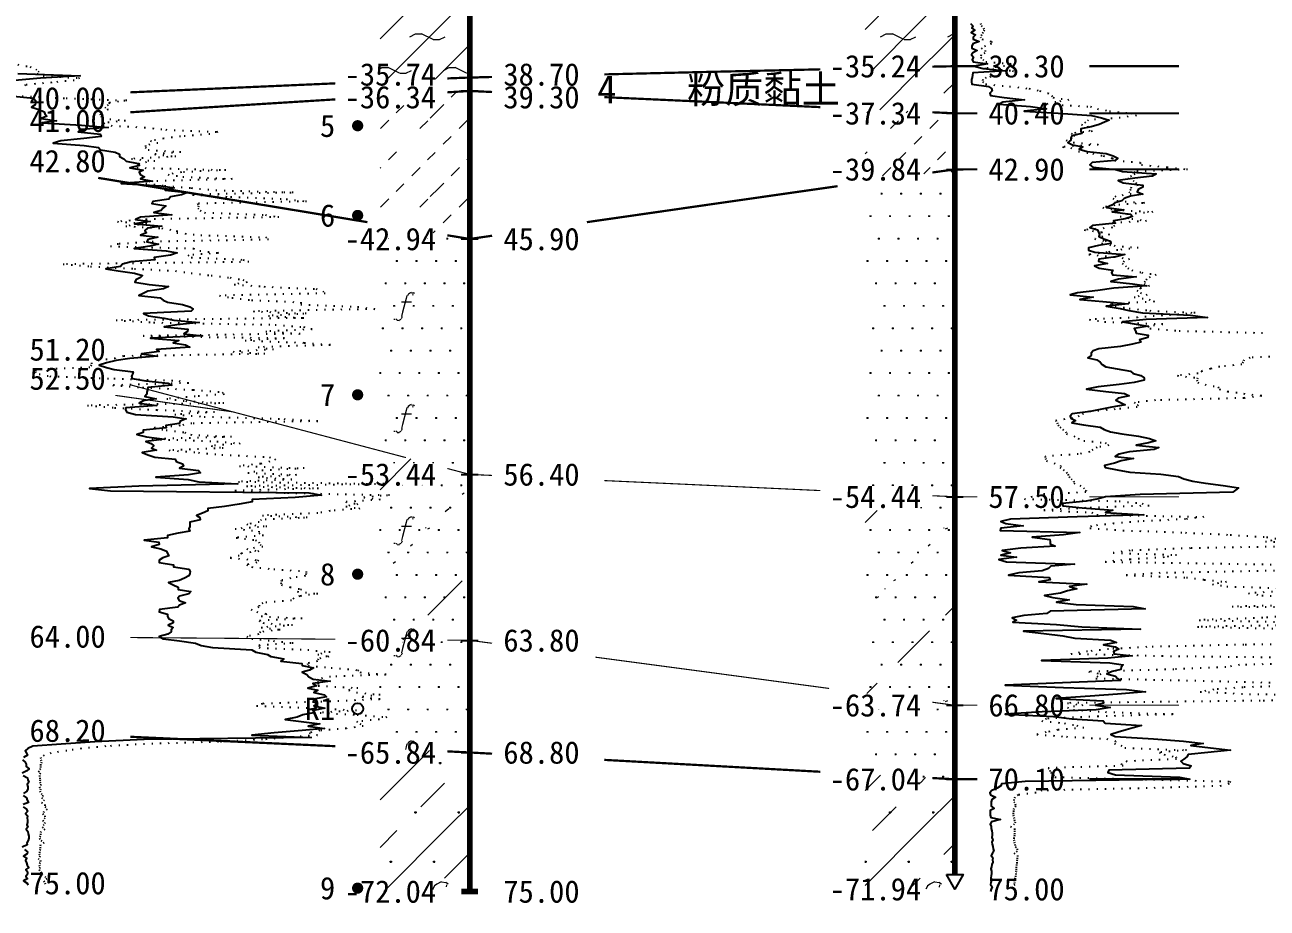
# Model space of a CAD drawing. Extents: x -37 to 3540, y -1485 to 297.
# Drawn here: x 2044.7 to 2155.5, y -527.7 to -448.9 of the extents above; entities that cross this region are included whole.
import ezdxf
from ezdxf.enums import TextEntityAlignment as Align

# ---------------------------------------------------------------- set-up
doc = ezdxf.new("R2010")
doc.units = 0
doc.linetypes.add('DOT', pattern=[6.35, 0, -6.35])
doc.layers.get('0').update_dxf_attribs({"linetype": 'CONTINUOUS'})
for name, color, linetype in [('CURVE', 200, 'CONTINUOUS'), ('HOLE', 41, 'CONTINUOUS'), ('SAMPLE', 1, 'CONTINUOUS'), ('STRATUM', 241, 'CONTINUOUS')]:
    doc.layers.add(name, color=color, linetype=linetype)
doc.layers.add('HATCH', color=7, linetype='CONTINUOUS', lineweight=13)
doc.styles.add('ST', font='')
doc.styles.get('ST').set_extended_font_data('SimSun')
pattern_1 = [(45, (1618.6395, -594), (-2.12132, 2.12132), [10, 0]), (26.565, (1619.7136, -594.2536), (5.999823, 5.999812), [0.567, -12.849]), (0, (1619.1466, -594.2536), (0, 6), [0.567, -5.433]), (26.565, (1617.0582, -594), (5.999823, 5.999812), [0.567, -12.849]), (0, (1617.5653, -593.7464), (0, 6), [0.567, -5.433]), (153.435, (1619.1466, -594.2536), (-5.999818, -5e-06), [1.134, -12.2826]), (26.565, (1622.7136, -591.2536), (5.999823, 5.999812), [0.567, -12.849]), (0, (1622.1466, -591.2536), (0, 6), [0.567, -5.433]), (26.565, (1620.0582, -591), (5.999823, 5.999812), [0.567, -12.849]), (0, (1620.5653, -590.7464), (0, 6), [0.567, -5.433]), (153.435, (1622.1466, -591.2536), (-5.999818, -5e-06), [1.134, -12.2826])]
pattern_2 = [(45, (1618.6395, -594), (-6e-07, 6.999982), [0.9473, -8.9522]), (45, (1620.0395, -592.6), (-6e-07, 6.999982), [0.9869, -8.9126]), (45, (1621.4395, -591.2), (-6e-07, 6.999982), [1.06018, -8.83931]), (45, (1622.8395, -589.8), (-6e-07, 6.999982), [0.94918, -8.95032]), (45, (1624.2395, -588.4), (-6e-07, 6.999982), [1.0365, -8.86299]), (45, (1622.1395, -594), (-6e-07, 6.999982), [1.01335, -8.88615]), (45, (1623.5395, -592.6), (-6e-07, 6.999982), [1.07896, -12.12037]), (45, (1624.9395, -591.2), (-6e-07, 6.999982), [0.99882, -8.90067]), (45, (1619.3395, -589.8), (-4e-07, 6.999982), [1.05533, -8.844165]), (45, (1620.7395, -588.4), (-4e-07, 6.999982), [1.0365, -8.86299])]
pattern_3 = [(82.875, (1617.8049, -595.206), (0.0003693, 10.0001764), [0.08929, -80.53371]), (143.13, (1617.9059, -595.2818), (-29.999964, 20.0000536), [0.12627, -49.87373]), (172.875, (1618.083, -595.304), (-70.0002457, 9.9996603), [0.17857, -80.44443]), (206.565, (1618.2615, -595.2147), (-9.999705, -9.999687), [0.19954, -22.16046]), (243.435, (1618.3508, -595.0363), (9e-06, -9.999696), [0.19954, -22.16146]), (255.964, (1618.44, -594.679), (-0.0002, -9.999501), [0.36813, -40.86287]), (255.964, (1618.75, -593.439), (-0.0002, -9.999501), [1.27838, -39.95262]), (255.964, (1618.8186, -593.165), (-0.0002, -9.999501), [0.28235, -40.94865]), (216.87, (1619.0088, -592.9108), (-9.999982, -10.000018), [0.12627, -49.87373]), (243.435, (1618.908, -592.9865), (9e-06, -9.999696), [0.19954, -22.16146]), (206.565, (1619.1873, -592.8215), (-9.999705, -9.999687), [0.19954, -22.16046]), (172.875, (1619.3645, -592.8437), (-70.0002457, 9.9996603), [0.17857, -80.44443]), (143.13, (1619.4655, -592.9194), (-29.999964, 20.0000536), [0.12627, -49.87373]), (82.875, (1619.4544, -593.008), (0.0003693, 10.0001764), [0.08929, -80.53371]), (0, (1618.31, -593.66), (0, 10), [0.89286, -9.10714]), (0, (1618.6645, -594), (1, 2), [0, -1.75]), (0, (1618.6395, -593.975), (1, 2), [0, -1.75]), (0, (1618.6395, -594), (1, 2), [0, -1.75]), (0, (1618.6145, -594), (1, 2), [0, -1.75]), (0, (1618.6395, -594.025), (1, 2), [0, -1.75])]
pattern_4 = [(45, (1618.64, -594), (-2e-06, 15.39996), [4.3383, -17.44058]), (45, (1624.828, -587.777), (-2e-06, 15.39996), [4.38607, -17.3928]), (45, (1629.788, -582.819), (-2e-06, 15.39996), [3.98994, -17.78894]), (26.565, (1618.6395, -586.3), (15.4, 15.4), [0.2123, -34.22315]), (36.8699, (1620.1795, -584.76), (15.4, 15.4), [0.43504, -76.56496]), (315, (1626.34, -578.653), (15.39996, 3e-06), [0.0727, -21.70617]), (26.565, (1626.3395, -594), (15.4, 15.4), [0.31845, -34.117]), (26.565, (1627.8795, -592.46), (15.4, 15.4), [0.2316, -34.20383]), (90, (1628.65, -591.69), (-15.4, -1e-06), [0.0633, -15.3367]), (26.565, (1629.4195, -590.92), (15.4, 15.4), [0.2002, -68.6707]), (36.8699, (1630.9595, -589.38), (15.4, 15.4), [0.24352, -76.75648]), (45, (1632.5, -587.84), (-5e-07, 15.39996), [0.24005, -21.53884]), (315, (1633.85, -586.195), (15.39996, 3e-06), [0.0727, -21.70617]), (36.8699, (1621.7195, -583.22), (15.4, 15.4), [0.22493, -76.77507]), (53.1301, (1623.2595, -581.68), (30.8, 46.2), [0.29564, -76.70436]), (53.1301, (1624.7995, -580.14), (30.8, 46.2), [0.27774, -76.72226])]
pattern_5 = [(45, (1618.6395, -594), (-4.24264, 4.24264), [10, 0]), (45, (1619.7005, -597.182), (-2.12132, 6.36396), [3, -3])]
pattern_6 = [(82.875, (1616.8033, -596.6533), (0.000812, 22.000388), [0.19644, -177.17416]), (143.13, (1617.0256, -596.82), (-65.99992, 44.000118), [0.2778, -109.7222]), (172.875, (1617.4154, -596.8687), (-154.00054, 21.999253), [0.39285, -176.97775]), (206.565, (1617.808, -596.672), (-21.99935, -21.99931), [0.439, -48.753]), (243.435, (1618.004, -596.28), (2e-05, -21.99933), [0.439, -48.7552]), (255.964, (1618.201, -595.494), (-0.00044, -21.998903), [0.8099, -89.8983]), (255.964, (1618.883, -592.7656), (-0.00044, -21.998903), [2.8124, -87.8958]), (255.964, (1619.0335, -592.163), (-0.00044, -21.998903), [0.6212, -90.087]), (216.87, (1619.452, -591.6037), (-21.99996, -22.00004), [0.2778, -109.7222]), (243.435, (1619.23, -591.77), (2e-05, -21.99933), [0.439, -48.7552]), (206.565, (1619.845, -591.407), (-21.99935, -21.99931), [0.439, -48.753]), (172.875, (1620.2345, -591.456), (-154.00054, 21.999253), [0.39285, -176.97775]), (143.13, (1620.4567, -591.6228), (-65.99992, 44.000118), [0.2778, -109.7222]), (82.875, (1620.4324, -591.8177), (0.000812, 22.000388), [0.19644, -177.17416]), (0, (1617.914, -593.252), (0, 22), [1.9643, -20.0357]), (0, (1618.6945, -594), (2.2, 4.4), [0, -3.85]), (0, (1618.6395, -593.945), (2.2, 4.4), [0, -3.85]), (0, (1618.6395, -594), (2.2, 4.4), [0, -3.85]), (0, (1618.5845, -594), (2.2, 4.4), [0, -3.85]), (0, (1618.6395, -594.055), (2.2, 4.4), [0, -3.85])]

# ---------------------------------------------------------------- blocks, each defined once
blk = doc.blocks.new('SampleSoilUndisturbed')
at = {"const_width": 0.5}
blk.add_lwpolyline([(-0.25, 0, 1), (0.25, 0, 1)], format="xyb", close=True, dxfattribs=at)
blk = doc.blocks.new('SampleSoilDisturbed')
blk.add_circle((0, 0), 0.5)

msp = doc.modelspace()

# ---------------------------------------------------------------- hatches: boundary and pattern name
at = {"layer": 'HATCH'}
h = msp.add_hatch(dxfattribs=at)
h.set_pattern_fill('YNNT', color=251, style=0)
h.set_pattern_definition(pattern_1)
h.paths.add_polyline_path([(2084.4, -440.84), (2076.4, -441.04), (2076.4, -453.99), (2084.4, -453.64)])
h.paths.add_polyline_path([(2072.33, -456.32), (2081.89, -456.32), (2081.89, -453.39), (2072.33, -453.39)], flags=9)
h.paths.add_polyline_path([(2072.33, -455.12), (2081.89, -455.12), (2081.89, -452.19), (2072.33, -452.19)], flags=9)
h.paths.add_polyline_path([(2072.33, -442.32), (2081.89, -442.32), (2081.89, -439.39), (2072.33, -439.39)], flags=9)
h = msp.add_hatch(dxfattribs=at)
h.set_pattern_fill('YNNT', color=251, style=0)
h.set_pattern_definition(pattern_1)
h.paths.add_polyline_path([(2127.68, -444.43), (2119.68, -443.76), (2119.68, -452.81), (2127.68, -452.63)])
h.paths.add_polyline_path([(2115.61, -454.12), (2125.17, -454.12), (2125.17, -451.18), (2115.61, -451.18)], flags=9)
h.paths.add_polyline_path([(2115.61, -445.92), (2125.17, -445.92), (2125.17, -442.98), (2115.61, -442.98)], flags=9)
h = msp.add_hatch(dxfattribs=at)
h.set_pattern_fill('FZNT', color=32, style=0)
h.set_pattern_definition(pattern_5)
h.paths.add_polyline_path([(2127.68, -452.63), (2119.68, -452.81), (2119.68, -456.46), (2127.68, -456.83)])
h.paths.add_polyline_path([(2115.61, -458.32), (2125.17, -458.32), (2125.17, -455.38), (2115.61, -455.38)], flags=9)
h.paths.add_polyline_path([(2115.61, -454.12), (2125.17, -454.12), (2125.17, -451.18), (2115.61, -451.18)], flags=9)
h = msp.add_hatch(dxfattribs=at)
h.set_pattern_fill('NZFT', color=52, style=0)
h.set_pattern_definition(pattern_2)
h.paths.add_polyline_path([(2084.4, -454.84), (2076.4, -455.34), (2076.4, -466.72), (2084.4, -468.04)])
h.paths.add_polyline_path([(2072.33, -469.52), (2081.89, -469.52), (2081.89, -466.59), (2072.33, -466.59)], flags=9)
h.paths.add_polyline_path([(2072.33, -456.32), (2081.89, -456.32), (2081.89, -453.39), (2072.33, -453.39)], flags=9)
h = msp.add_hatch(dxfattribs=at)
h.set_pattern_fill('NZFT', color=52, style=0)
h.set_pattern_definition(pattern_2)
h.paths.add_polyline_path([(2127.68, -456.83), (2119.68, -456.46), (2119.68, -462.98), (2127.68, -461.83)])
h.paths.add_polyline_path([(2115.61, -463.32), (2125.17, -463.32), (2125.17, -460.38), (2115.61, -460.38)], flags=9)
h.paths.add_polyline_path([(2115.61, -458.32), (2125.17, -458.32), (2125.17, -455.38), (2115.61, -455.38)], flags=9)
h = msp.add_hatch(dxfattribs=at)
h.set_pattern_fill('FS', color=142, style=0)
h.set_pattern_definition(pattern_3)
h.paths.add_polyline_path([(2127.68, -461.83), (2119.68, -462.98), (2119.68, -490.66), (2127.68, -491.03)])
h.paths.add_polyline_path([(2115.61, -492.51), (2125.16, -492.51), (2125.16, -489.61), (2115.61, -489.61)], flags=9)
h.paths.add_polyline_path([(2115.61, -463.32), (2125.17, -463.32), (2125.17, -460.38), (2115.61, -460.38)], flags=9)
h = msp.add_hatch(dxfattribs=at)
h.set_pattern_fill('FS', color=142, style=0)
h.set_pattern_definition(pattern_3)
h.paths.add_polyline_path([(2084.4, -468.04), (2076.4, -466.72), (2076.4, -486.93), (2084.4, -489.04)])
h.paths.add_polyline_path([(2059.16, -483.62), (2085.83, -483.62), (2085.83, -478.68), (2059.16, -478.68)], flags=9)
h.paths.add_polyline_path([(2072.33, -490.52), (2081.89, -490.52), (2081.89, -487.59), (2072.33, -487.59)], flags=9)
h.paths.add_polyline_path([(2072.33, -469.52), (2081.89, -469.52), (2081.89, -466.59), (2072.33, -466.59)], flags=9)
h = msp.add_hatch(dxfattribs=at)
h.set_pattern_fill('FS', color=142, style=0)
h.set_pattern_definition(pattern_3)
h.paths.add_polyline_path([(2084.4, -489.04), (2076.4, -486.93), (2076.4, -503.77), (2084.4, -503.84)])
h.paths.add_polyline_path([(2072.33, -505.32), (2081.89, -505.32), (2081.89, -502.39), (2072.33, -502.39)], flags=9)
h.paths.add_polyline_path([(2072.33, -490.52), (2081.89, -490.52), (2081.89, -487.59), (2072.33, -487.59)], flags=9)
h = msp.add_hatch(dxfattribs=at)
h.set_pattern_fill('SZFT', color=142, scale=2.2, style=0)
h.set_pattern_definition(pattern_4)
h.paths.add_polyline_path([(2084.4, -489.04), (2076.4, -486.93), (2076.4, -503.77), (2084.4, -503.84)])
h.paths.add_polyline_path([(2072.33, -505.32), (2081.89, -505.32), (2081.89, -502.39), (2072.33, -502.39)], flags=9)
h.paths.add_polyline_path([(2072.33, -490.52), (2081.89, -490.52), (2081.89, -487.59), (2072.33, -487.59)], flags=9)
h = msp.add_hatch(dxfattribs=at)
h.set_pattern_fill('FS', color=142, style=0)
h.set_pattern_definition(pattern_3)
h.paths.add_polyline_path([(2127.68, -491.03), (2119.68, -490.66), (2119.68, -508.56), (2127.68, -509.63)])
h.paths.add_polyline_path([(2115.61, -511.12), (2125.17, -511.12), (2125.17, -508.18), (2115.61, -508.18)], flags=9)
h.paths.add_polyline_path([(2115.61, -492.51), (2125.16, -492.51), (2125.16, -489.61), (2115.61, -489.61)], flags=9)
h = msp.add_hatch(dxfattribs=at)
h.set_pattern_fill('SZFT', color=142, scale=2.2, style=0)
h.set_pattern_definition(pattern_4)
h.paths.add_polyline_path([(2127.68, -491.03), (2119.68, -490.66), (2119.68, -508.56), (2127.68, -509.63)])
h.paths.add_polyline_path([(2115.61, -511.12), (2125.17, -511.12), (2125.17, -508.18), (2115.61, -508.18)], flags=9)
h.paths.add_polyline_path([(2115.61, -492.51), (2125.16, -492.51), (2125.16, -489.61), (2115.61, -489.61)], flags=9)
h = msp.add_hatch(dxfattribs=at)
h.set_pattern_fill('FS', color=142, style=0)
h.set_pattern_definition(pattern_3)
h.paths.add_polyline_path([(2084.4, -503.84), (2076.4, -503.77), (2076.4, -513.47), (2084.4, -513.84)])
h.paths.add_polyline_path([(2072.33, -515.32), (2081.89, -515.32), (2081.89, -512.39), (2072.33, -512.39)], flags=9)
h.paths.add_polyline_path([(2072.33, -505.32), (2081.89, -505.32), (2081.89, -502.39), (2072.33, -502.39)], flags=9)
h = msp.add_hatch(dxfattribs=at)
h.set_pattern_fill('FS', color=142, style=0)
h.set_pattern_definition(pattern_3)
h.paths.add_polyline_path([(2127.68, -509.63), (2119.68, -508.56), (2119.68, -515.79), (2127.68, -516.23)])
h.paths.add_polyline_path([(2115.61, -517.72), (2125.17, -517.72), (2125.17, -514.78), (2115.61, -514.78)], flags=9)
h.paths.add_polyline_path([(2115.61, -511.12), (2125.17, -511.12), (2125.17, -508.18), (2115.61, -508.18)], flags=9)
h = msp.add_hatch(dxfattribs=at)
h.set_pattern_fill('FZNT', color=32, style=0)
h.set_pattern_definition(pattern_5)
h.paths.add_polyline_path([(2084.4, -513.84), (2076.4, -513.47), (2076.4, -526.24), (2084.4, -526.24)])
h.paths.add_polyline_path([(2072.33, -527.72), (2081.89, -527.72), (2081.89, -524.79), (2072.33, -524.79)], flags=9)
h.paths.add_polyline_path([(2072.33, -515.32), (2081.89, -515.32), (2081.89, -512.39), (2072.33, -512.39)], flags=9)
h = msp.add_hatch(dxfattribs=at)
h.set_pattern_fill('FS', color=32, scale=2.2, style=0)
h.set_pattern_definition(pattern_6)
h.paths.add_polyline_path([(2084.4, -513.84), (2076.4, -513.47), (2076.4, -526.24), (2084.4, -526.24)])
h.paths.add_polyline_path([(2072.33, -527.72), (2081.89, -527.72), (2081.89, -524.79), (2072.33, -524.79)], flags=9)
h.paths.add_polyline_path([(2072.33, -515.32), (2081.89, -515.32), (2081.89, -512.39), (2072.33, -512.39)], flags=9)
h = msp.add_hatch(dxfattribs=at)
h.set_pattern_fill('FZNT', color=32, style=0)
h.set_pattern_definition(pattern_5)
h.paths.add_polyline_path([(2127.68, -516.23), (2119.68, -515.79), (2119.68, -526.03), (2127.68, -526.03), (2126.93, -524.73), (2127.68, -524.73)])
h.paths.add_polyline_path([(2115.61, -527.52), (2125.17, -527.52), (2125.17, -524.58), (2115.61, -524.58)], flags=9)
h.paths.add_polyline_path([(2115.61, -517.72), (2125.17, -517.72), (2125.17, -514.78), (2115.61, -514.78)], flags=9)
h = msp.add_hatch(dxfattribs=at)
h.set_pattern_fill('FS', color=32, scale=2.2, style=0)
h.set_pattern_definition(pattern_6)
h.paths.add_polyline_path([(2127.68, -516.23), (2119.68, -515.79), (2119.68, -526.03), (2127.68, -526.03), (2126.93, -524.73), (2127.68, -524.73)])
h.paths.add_polyline_path([(2115.61, -527.52), (2125.17, -527.52), (2125.17, -524.58), (2115.61, -524.58)], flags=9)
h.paths.add_polyline_path([(2115.61, -517.72), (2125.17, -517.72), (2125.17, -514.78), (2115.61, -514.78)], flags=9)

# ---------------------------------------------------------------- linework, layer by layer
at = {"layer": 'CURVE', "color": 30, "linetype": 'Continuous'}
for points in [[(2129.09, -448.83), (2129.28, -449.03), (2129.2, -449.23), (2129.46, -449.43), (2129.14, -449.63), (2129.54, -449.83), (2129.32, -450.03), (2129.32, -450.23), (2129.85, -450.43), (2129.28, -450.63), (2129.19, -450.83), (2129.21, -451.03), (2129.67, -451.23), (2129.29, -451.43), (2129.17, -451.63), (2129.34, -451.83), (2129.24, -452.03), (2129.33, -452.23), (2130.6, -452.43), (2129.4, -452.63), (2130.22, -452.83), (2132.24, -453.03), (2129.28, -453.23), (2129.26, -453.43), (2129.24, -453.63), (2129.17, -453.83), (2129.18, -454.03), (2129.21, -454.23), (2130.7, -454.43), (2130.95, -454.63), (2131, -454.83), (2130.82, -455.03), (2130.88, -455.23), (2132.07, -455.43), (2133.89, -455.63), (2131.97, -455.83), (2131.65, -456.03), (2134.43, -456.23), (2135.85, -456.43), (2133.86, -456.63), (2136.9, -456.83), (2139.87, -457.03), (2140.77, -457.23), (2141.44, -457.43), (2141.03, -457.63), (2140.56, -457.83), (2139.85, -458.03), (2138.93, -458.23), (2138.92, -458.43), (2139.01, -458.63), (2138.12, -458.83), (2138.02, -459.03), (2138.03, -459.23), (2137.77, -459.43), (2138.18, -459.63), (2139.11, -459.83), (2138.78, -460.03), (2139.5, -460.23), (2141.18, -460.43), (2141.8, -460.63), (2142.23, -460.83), (2142, -461.03), (2139.95, -461.23), (2139.74, -461.43), (2140, -461.63), (2142.02, -461.83), (2142.65, -462.03), (2145.66, -462.23), (2145.3, -462.43), (2143.75, -462.63), (2142.27, -462.83), (2142.71, -463.03), (2144.45, -463.23), (2144.45, -463.43), (2144.03, -463.63), (2143.96, -463.83), (2144.45, -464.03), (2143.36, -464.23), (2142.8, -464.43), (2142.58, -464.63), (2141.96, -464.83), (2141.7, -465.03), (2141.21, -465.23), (2142.76, -465.43), (2141.72, -465.63), (2143.37, -465.83), (2143.54, -466.03), (2142.87, -466.23), (2141.84, -466.43), (2142.01, -466.63), (2139.97, -466.83), (2139.73, -467.03), (2140.42, -467.23), (2140.51, -467.43), (2140.58, -467.63), (2140.52, -467.83), (2140.99, -468.03), (2141.57, -468.23), (2141.61, -468.43), (2140.49, -468.63), (2139.62, -468.83), (2139.6, -469.03), (2140.18, -469.23), (2142.85, -469.43), (2142.06, -469.63), (2140.52, -469.83), (2140.5, -470.03), (2141.3, -470.23), (2140.14, -470.43), (2140.56, -470.63), (2141.77, -470.83), (2141.66, -471.03), (2141.76, -471.23), (2143.86, -471.43), (2142.28, -471.63), (2141.6, -471.83), (2143.54, -472.03), (2144.8, -472.23), (2141.88, -472.43), (2140.45, -472.63), (2138.62, -472.83), (2137.97, -473.03), (2140.02, -473.23), (2138.84, -473.43), (2140.89, -473.63), (2143.15, -473.83), (2141.19, -474.03), (2142.44, -474.23), (2143.21, -474.43), (2144.44, -474.63), (2148.72, -474.83), (2150.22, -475.03), (2144.76, -475.23), (2142.63, -475.43), (2143.85, -475.63), (2144.92, -475.83), (2143.67, -476.03), (2143.81, -476.23), (2143.87, -476.43), (2144.93, -476.63), (2144.89, -476.83), (2144.15, -477.03), (2144.28, -477.23), (2143.55, -477.43), (2142.47, -477.63), (2140.53, -477.83), (2140.02, -478.03), (2139.86, -478.23), (2139.86, -478.43), (2139.55, -478.63), (2140.35, -478.83), (2140.66, -479.03), (2140.82, -479.23), (2141.15, -479.43), (2142.17, -479.63), (2143.37, -479.83), (2143.58, -480.03), (2144.27, -480.23), (2144.58, -480.43), (2144.58, -480.63), (2143.67, -480.83), (2142.34, -481.03), (2140.48, -481.23), (2139.44, -481.43), (2141.15, -481.63), (2142.83, -481.83), (2143.23, -482.03), (2142.25, -482.23), (2142.06, -482.43), (2142.46, -482.63), (2142.89, -482.83), (2141.7, -483.03), (2140.79, -483.23), (2139.77, -483.43), (2138.14, -483.63), (2137.96, -483.83), (2138.04, -484.03), (2138.44, -484.23), (2138.11, -484.43), (2139.15, -484.63), (2140.64, -484.83), (2141.01, -485.03), (2141.58, -485.23), (2142.59, -485.43), (2144.06, -485.63), (2145.05, -485.83), (2145.62, -486.03), (2144.96, -486.23), (2143.87, -486.43), (2145.88, -486.63), (2145.46, -486.83), (2143.26, -487.03), (2142.33, -487.23), (2142, -487.43), (2143.62, -487.63), (2142.53, -487.83), (2141.94, -488.03), (2141.03, -488.23), (2141.11, -488.43), (2142.18, -488.63), (2143.29, -488.83), (2146.07, -489.03), (2147.63, -489.23), (2148.11, -489.43), (2148.92, -489.63), (2150.05, -489.83), (2151.63, -490.03), (2153, -490.23), (2152.72, -490.43), (2152.5, -490.63), (2144.23, -490.83), (2141.12, -491.03), (2140.49, -491.23), (2139.39, -491.43), (2137.28, -491.63), (2137.33, -491.83), (2139.03, -492.03), (2141.78, -492.23), (2141.12, -492.43), (2144.54, -492.63), (2138.6, -492.83), (2132.66, -493.03), (2131.78, -493.23), (2132.23, -493.43), (2133.78, -493.63), (2131.8, -493.83), (2131.74, -494.03), (2138.83, -494.23), (2137.38, -494.43), (2134.57, -494.63), (2136.15, -494.83), (2136.19, -495.03), (2136.19, -495.23), (2136.63, -495.43), (2133.56, -495.63), (2131.92, -495.83), (2132.66, -496.03), (2131.79, -496.23), (2133.19, -496.43), (2131.62, -496.63), (2132.29, -496.83), (2138.35, -497.03), (2136.26, -497.23), (2136.04, -497.43), (2135.47, -497.63), (2133.4, -497.83), (2132.47, -498.03), (2136.1, -498.23), (2136.19, -498.43), (2135.17, -498.63), (2139.45, -498.83), (2137.9, -499.03), (2138.57, -499.23), (2137.73, -499.43), (2137.12, -499.63), (2135.68, -499.83), (2136.43, -500.03), (2137.89, -500.23), (2136.75, -500.43), (2138.51, -500.63), (2143.59, -500.83), (2144.67, -501.03), (2136.19, -501.23), (2135.88, -501.43), (2133.84, -501.63), (2132.81, -501.83), (2133.2, -502.03), (2132.86, -502.23), (2136.75, -502.43), (2139.01, -502.63), (2144.24, -502.83), (2133.8, -503.03), (2135.63, -503.23), (2137.31, -503.43), (2138.39, -503.63), (2141.56, -503.83), (2142.11, -504.03), (2140.94, -504.23), (2141.99, -504.43), (2142.31, -504.63), (2141.85, -504.83), (2141.91, -505.03), (2143.52, -505.23), (2141.32, -505.43), (2135.42, -505.63), (2141.51, -505.83), (2142.71, -506.03), (2142.52, -506.23), (2142.49, -506.43), (2141.71, -506.63), (2141.24, -506.83), (2142.01, -507.03), (2142.2, -507.23), (2142.46, -507.43), (2137.28, -507.63), (2132.17, -507.83), (2137.39, -508.03), (2143.01, -508.23), (2144.7, -508.43), (2142.21, -508.63), (2139.75, -508.83), (2136.71, -509.03), (2140.93, -509.23), (2140.94, -509.43), (2140.23, -509.63), (2141.53, -509.83), (2140.29, -510.03), (2135.49, -510.23), (2132.17, -510.43), (2136.49, -510.63), (2138.13, -510.83), (2140.92, -511.03), (2141.09, -511.23), (2144.35, -511.43), (2143.59, -511.63), (2142.96, -511.83), (2142.25, -512.03), (2141.59, -512.23), (2142, -512.43), (2145.4, -512.63), (2148.1, -512.83), (2149.83, -513.03), (2148.75, -513.23), (2150.49, -513.43), (2152.29, -513.63), (2150.27, -513.83), (2148.5, -514.03), (2148.39, -514.23), (2148.13, -514.43), (2147.85, -514.63), (2148.05, -514.83), (2148.78, -515.03), (2148.62, -515.23), (2141.43, -515.43), (2141.32, -515.63), (2142.02, -515.83), (2147.73, -516.03), (2148.64, -516.23), (2133.95, -516.43), (2131.85, -516.63), (2131.79, -516.83), (2131.46, -517.03), (2130.97, -517.23), (2130.82, -517.43), (2130.87, -517.63), (2131.3, -517.83), (2130.98, -518.03), (2130.92, -518.23), (2130.92, -518.43), (2130.92, -518.63), (2131.19, -518.83), (2130.83, -519.03), (2130.83, -519.23), (2130.84, -519.43), (2130.9, -519.63), (2131.76, -519.83), (2130.95, -520.03), (2130.83, -520.23), (2130.93, -520.43), (2130.92, -520.63), (2130.99, -520.83), (2131, -521.03), (2131.02, -521.23), (2130.97, -521.43), (2131.06, -521.63), (2130.99, -521.83), (2131.02, -522.03), (2131.07, -522.23), (2131.11, -522.43), (2131.16, -522.63), (2131.03, -522.83), (2130.93, -523.03), (2131.07, -523.23), (2131.05, -523.43), (2131.07, -523.63), (2130.98, -523.83), (2130.95, -524.03), (2130.91, -524.23), (2130.95, -524.43), (2130.96, -524.63), (2130.92, -524.83), (2130.9, -525.03), (2130.94, -525.23), (2130.89, -525.43), (2130.87, -525.63), (2131.01, -525.83), (2130.92, -526.03), (2130.86, -526.23)], [(2044.09, -453.29), (2049.64, -453.49), (2046.1, -453.69), (2043.81, -453.89)], [(2043.69, -455.29), (2045.49, -455.49), (2045.66, -455.69), (2045.67, -455.89), (2045.62, -456.09), (2045.3, -456.29), (2045.99, -456.49), (2046.44, -456.69), (2046.49, -456.89), (2046.66, -457.09), (2046.17, -457.29), (2047.52, -457.49), (2046.26, -457.69), (2049.75, -457.89), (2052.13, -458.09), (2049.66, -458.29), (2049.46, -458.49), (2051.42, -458.69), (2051.53, -458.89), (2049.96, -459.09), (2047.92, -459.29), (2047.23, -459.49), (2050.01, -459.69), (2051.28, -459.89), (2051.46, -460.09), (2052.78, -460.29), (2053.16, -460.49), (2053.15, -460.69), (2053.55, -460.89), (2053.74, -461.09), (2054.66, -461.29), (2054.95, -461.49), (2054.07, -461.69), (2055.25, -461.89), (2054.92, -462.09), (2055.01, -462.29), (2055.39, -462.49), (2055.04, -462.69), (2056.09, -462.89), (2053.31, -463.09), (2056.83, -463.29), (2058.03, -463.49), (2057.22, -463.69), (2059.22, -463.89), (2058.67, -464.09), (2057.69, -464.29), (2057.55, -464.49), (2056.12, -464.69), (2056.04, -464.89), (2057.3, -465.09), (2057.03, -465.29), (2056.88, -465.49), (2056.22, -465.69), (2057.83, -465.89), (2055.04, -466.09), (2054.59, -466.29), (2055.88, -466.49), (2054.5, -466.69), (2056.92, -466.89), (2055.64, -467.09), (2055.41, -467.29), (2055.57, -467.49), (2055.04, -467.69), (2056.57, -467.89), (2055.68, -468.09), (2055.58, -468.29), (2056.63, -468.49), (2055.85, -468.69), (2054.47, -468.89), (2057.33, -469.09), (2058.31, -469.29), (2057.69, -469.49), (2056.26, -469.69), (2056.3, -469.89), (2054.18, -470.09), (2053.42, -470.29), (2053.25, -470.49), (2051.92, -470.69), (2053.03, -470.89), (2054.5, -471.09), (2055.2, -471.29), (2055.03, -471.49), (2054.6, -471.69), (2054.51, -471.89), (2055.8, -472.09), (2057.51, -472.29), (2057.07, -472.49), (2055.69, -472.69), (2055.26, -472.89), (2054.89, -473.09), (2056.78, -473.29), (2057.06, -473.49), (2057.43, -473.69), (2058.77, -473.89), (2059.44, -474.09), (2059.72, -474.29), (2059.55, -474.49), (2055.29, -474.69), (2055.75, -474.89), (2057.14, -475.09), (2057.99, -475.29), (2060.27, -475.49), (2058.26, -475.69), (2057.13, -475.89), (2059.24, -476.09), (2059.21, -476.29), (2058.88, -476.49), (2060.56, -476.69), (2055.91, -476.89), (2058.44, -477.09), (2057.93, -477.29), (2059.05, -477.49), (2059.42, -477.69), (2056.46, -477.89), (2056.68, -478.09), (2055.12, -478.29), (2056.55, -478.49), (2054.06, -478.69), (2052.85, -478.89), (2051.98, -479.09), (2051.35, -479.29), (2051.99, -479.49), (2052.67, -479.69), (2054.38, -479.89), (2054.32, -480.09), (2054.23, -480.29), (2054.29, -480.49), (2055.49, -480.69), (2057.5, -480.89), (2057.83, -481.09), (2055.68, -481.29), (2055.64, -481.49), (2055.58, -481.69), (2055.6, -481.89), (2055.41, -482.09), (2056.42, -482.29), (2055.25, -482.49), (2054.92, -482.69), (2056.47, -482.89), (2053.71, -483.09), (2053.69, -483.29), (2053.81, -483.49), (2054.59, -483.69), (2057.93, -483.89), (2059.1, -484.09), (2058.56, -484.29), (2058.49, -484.49), (2057.3, -484.69), (2057.31, -484.89), (2055.27, -485.09), (2055.27, -485.29), (2054.71, -485.49), (2055.55, -485.69), (2057.18, -485.89), (2055.51, -486.09), (2055.99, -486.29), (2056.22, -486.49), (2056.01, -486.69), (2056.46, -486.89), (2055.16, -487.09), (2055.68, -487.29), (2056.3, -487.49), (2058.11, -487.69), (2058.21, -487.89), (2058.76, -488.09), (2058.85, -488.29), (2058.5, -488.49), (2060.19, -488.69), (2060.39, -488.89), (2059.32, -489.09), (2056.39, -489.29), (2059.27, -489.49), (2060.24, -489.69), (2063.71, -489.89), (2054.87, -490.09), (2050.47, -490.29), (2052.36, -490.49), (2070.05, -490.69), (2071.19, -490.89), (2068.84, -491.09), (2064.99, -491.29), (2064.98, -491.49), (2063.84, -491.69), (2062.51, -491.89), (2061.04, -492.09), (2061.04, -492.29), (2060.55, -492.49), (2060.03, -492.69), (2060.33, -492.89), (2060.35, -493.09), (2059.44, -493.29), (2059.44, -493.49), (2059.44, -493.69), (2059.33, -493.89), (2059.44, -494.09), (2058.4, -494.29), (2057.44, -494.49), (2057.44, -494.69), (2055.36, -494.89), (2056.65, -495.09), (2056.7, -495.29), (2056.01, -495.49), (2056.84, -495.69), (2057.35, -495.89), (2057.44, -496.09), (2057.55, -496.29), (2057.01, -496.49), (2056.7, -496.69), (2056.7, -496.89), (2057.96, -497.09), (2057.96, -497.29), (2059.33, -497.49), (2059.46, -497.69), (2059.44, -497.89), (2059.35, -498.09), (2058.94, -498.29), (2058.49, -498.49), (2057.51, -498.69), (2057.94, -498.89), (2058.38, -499.09), (2058.4, -499.29), (2059.51, -499.49), (2059.35, -499.69), (2058.5, -499.89), (2058.35, -500.09), (2058.49, -500.29), (2059.04, -500.49), (2058.5, -500.69), (2058.35, -500.89), (2056.71, -501.09), (2056.69, -501.29), (2057.44, -501.49), (2057.44, -501.69), (2057.51, -501.89), (2057.94, -502.09), (2057.94, -502.29), (2057.5, -502.49), (2057.94, -502.69), (2057.76, -502.89), (2057.75, -503.09), (2057.46, -503.29), (2056.7, -503.49), (2057.04, -503.69), (2058.51, -503.89), (2059.94, -504.09), (2060.44, -504.29), (2061.44, -504.49), (2064.96, -504.69), (2065.33, -504.89), (2066.35, -505.09), (2066.66, -505.29), (2067.8, -505.49), (2067.54, -505.69), (2069.43, -505.89), (2069.44, -506.09), (2070.45, -506.29), (2070.11, -506.49), (2069.45, -506.69), (2069.86, -506.89), (2070.05, -507.09), (2070.43, -507.29), (2071.94, -507.49), (2070.39, -507.69), (2070.74, -507.89), (2069.95, -508.09), (2070.84, -508.29), (2070.48, -508.49), (2071.45, -508.69), (2071.63, -508.89), (2070.46, -509.09), (2070.46, -509.29), (2070.74, -509.49), (2070.5, -509.69), (2071.46, -509.89), (2070.45, -510.09), (2070.45, -510.29), (2069.51, -510.49), (2069, -510.69), (2067.94, -510.89), (2069.35, -511.09), (2071.03, -511.29), (2070, -511.49), (2071.45, -511.69), (2069.45, -511.89), (2066.95, -512.09), (2064.96, -512.29), (2070.24, -512.49), (2055.34, -512.69), (2050.96, -512.89), (2047.94, -513.09), (2045.41, -513.29), (2044.96, -513.49), (2044.75, -513.69), (2044.84, -513.89), (2044.95, -514.09), (2044.6, -514.29)], [(2044.51, -514.49), (2044.75, -514.69), (2044.83, -514.89), (2044.81, -515.09), (2045.08, -515.29), (2044.88, -515.49), (2044.46, -515.69)], [(2044.55, -515.89), (2044.95, -516.09), (2044.98, -516.29), (2045.05, -516.49), (2044.91, -516.69), (2044.98, -516.89), (2044.96, -517.09), (2044.88, -517.29), (2044.59, -517.49)], [(2044.57, -518.69), (2044.86, -518.89), (2044.95, -519.09), (2044.76, -519.29), (2044.94, -519.49), (2044.91, -519.69), (2044.95, -519.89), (2044.95, -520.09), (2044.88, -520.29), (2044.98, -520.49), (2044.81, -520.69), (2044.96, -520.89), (2045, -521.09), (2045.05, -521.29), (2045.06, -521.49), (2044.99, -521.69), (2044.88, -521.89), (2044.9, -522.09), (2044.46, -522.29)], [(2044.57, -517.69), (2044.85, -517.89), (2044.9, -518.09), (2045.04, -518.29), (2044.55, -518.49)], [(2044.69, -522.49), (2044.95, -522.69), (2044.9, -522.89), (2044.58, -523.09), (2044.88, -523.29), (2044.76, -523.49), (2044.85, -523.69), (2044.9, -523.89), (2045.05, -524.09), (2044.8, -524.29), (2044.95, -524.49), (2044.95, -524.69), (2044.8, -524.89), (2044.95, -525.09), (2044.6, -525.29), (2044.9, -525.49), (2044.96, -525.69)]]:
    msp.add_lwpolyline(points, dxfattribs=at)
at = {"layer": 'CURVE', "color": 100, "linetype": 'DOT', "ltscale": 0.1}
for points in [[(2129.96, -448.83), (2130.04, -449.03), (2130.23, -449.23), (2130.32, -449.43), (2130.21, -449.63), (2130.08, -449.83), (2129.96, -450.03), (2130.1, -450.23), (2130.95, -450.43), (2130.94, -450.63), (2130.43, -450.83), (2130.03, -451.03), (2130.39, -451.23), (2130.36, -451.43), (2130.03, -451.63), (2129.98, -451.83), (2130.17, -452.03), (2130.44, -452.23), (2132.71, -452.43), (2132.11, -452.63), (2130.34, -452.83), (2132.82, -453.03), (2133.12, -453.23), (2132.36, -453.43), (2130.48, -453.63), (2130.17, -453.83), (2130.15, -454.03), (2130.43, -454.23), (2132.56, -454.43), (2134.3, -454.63), (2135.25, -454.83), (2135.97, -455.03), (2136.35, -455.23), (2136.44, -455.43), (2137.86, -455.63), (2136.69, -455.83), (2135.78, -456.03), (2139.79, -456.23), (2140.4, -456.43), (2141.48, -456.63), (2143.31, -456.83), (2143.89, -457.03), (2142.44, -457.23), (2139.59, -457.43), (2139.35, -457.63), (2138.97, -457.83), (2139.6, -458.03), (2138.92, -458.23), (2139.93, -458.43), (2138.07, -458.63), (2138.34, -458.83), (2138.14, -459.03), (2137.61, -459.23), (2138.25, -459.43), (2140.47, -459.63), (2137.3, -459.83), (2138.9, -460.03), (2138.72, -460.23), (2140, -460.43), (2140.93, -460.63), (2141.73, -460.83), (2141.96, -461.03), (2144.22, -461.23), (2144.33, -461.43), (2146.63, -461.63), (2148.44, -461.83), (2143.66, -462.03), (2143.75, -462.23), (2143.44, -462.43), (2143.1, -462.63), (2143.58, -462.83), (2143.81, -463.03), (2144, -463.23), (2143.41, -463.43), (2143.39, -463.63), (2143.2, -463.83), (2143.43, -464.03), (2142.04, -464.23), (2141.78, -464.43), (2142.15, -464.63), (2144.6, -464.83), (2141.96, -465.03), (2140.88, -465.23), (2141.94, -465.43), (2145.35, -465.63), (2143.1, -465.83), (2142.42, -466.03), (2143.48, -466.23), (2144.79, -466.43), (2141.69, -466.63), (2141.92, -466.83), (2141.74, -467.03), (2139.23, -467.23), (2140.77, -467.43), (2141.47, -467.63), (2140.9, -467.83), (2140.17, -468.03), (2141.19, -468.23), (2140.78, -468.43), (2141.89, -468.63), (2144.04, -468.83), (2142.22, -469.03), (2141.28, -469.23), (2139.64, -469.43), (2141.88, -469.63), (2143.26, -469.83), (2142.78, -470.03), (2142.62, -470.23), (2142.91, -470.43), (2143.12, -470.63), (2143.47, -470.83), (2144.37, -471.03), (2145.66, -471.23), (2145.11, -471.43), (2144.82, -471.63), (2144.66, -471.83), (2144.57, -472.03), (2145.06, -472.23), (2144.26, -472.43), (2143.91, -472.63), (2144.25, -472.83), (2144.85, -473.03), (2143.67, -473.23), (2145.01, -473.43), (2145.49, -473.63), (2141.56, -473.83), (2141.99, -474.03), (2143.24, -474.23), (2145.07, -474.43), (2149.12, -474.63), (2146.94, -474.83), (2143.98, -475.03), (2139.68, -475.23), (2141.05, -475.43), (2146.23, -475.63), (2144.94, -475.83), (2145.09, -476.03), (2147.7, -476.23), (2155.76, -476.43)], [(2044.08, -452.49), (2045.18, -452.69), (2045.68, -452.89), (2045.96, -453.09), (2045.78, -453.29), (2046.34, -453.49), (2049.59, -453.69), (2049.12, -453.89), (2047.11, -454.09), (2044.76, -454.29), (2044.55, -454.49)], [(2044.47, -455.29), (2048.39, -455.49), (2053.8, -455.69), (2052.26, -455.89), (2052.14, -456.09), (2051.83, -456.29), (2052.13, -456.49), (2051.58, -456.69), (2051.42, -456.89), (2051.52, -457.09), (2051.55, -457.29), (2053.68, -457.49), (2051.81, -457.69), (2051.67, -457.89), (2055.38, -458.09), (2057.29, -458.29), (2061.92, -458.49), (2061.21, -458.69), (2058.6, -458.89), (2057.1, -459.09), (2055.92, -459.29), (2056.58, -459.49), (2055.48, -459.69), (2055.44, -459.89), (2055.7, -460.09), (2058.62, -460.29), (2056.28, -460.49), (2058.19, -460.69), (2054.22, -460.89), (2056.3, -461.09), (2054.95, -461.29), (2054.73, -461.49), (2054.71, -461.69), (2062.63, -461.89), (2058.67, -462.09), (2057.49, -462.29), (2058.8, -462.49), (2063.19, -462.69), (2055.85, -462.89), (2055.5, -463.09), (2057.18, -463.29), (2059.56, -463.49), (2061.75, -463.69), (2068.65, -463.89), (2059.68, -464.09), (2063.07, -464.29), (2068.03, -464.49), (2069.85, -464.69), (2060.12, -464.89), (2060.21, -465.09), (2060.13, -465.29), (2060.34, -465.49), (2060.74, -465.69), (2066.18, -465.89), (2067.38, -466.09), (2055.56, -466.29), (2052.96, -466.49), (2055.58, -466.69), (2053.71, -466.89), (2056.92, -467.09), (2058.28, -467.29), (2058.26, -467.49), (2060.4, -467.69), (2066.18, -467.89), (2066.45, -468.09), (2056.16, -468.29), (2053.05, -468.49), (2052.34, -468.69), (2059.76, -468.89), (2060.31, -469.09), (2061.98, -469.29), (2059.26, -469.49), (2059.56, -469.69), (2064.17, -469.89), (2064.69, -470.09), (2048.12, -470.29), (2050.56, -470.49), (2054.48, -470.69), (2058.15, -470.89), (2059.55, -471.09), (2061.33, -471.29), (2063.03, -471.49), (2064.16, -471.69), (2064.53, -471.89), (2063.39, -472.09), (2066.04, -472.29), (2070.69, -472.49), (2071.28, -472.69), (2071.5, -472.89), (2062.07, -473.09), (2063.18, -473.29), (2064.94, -473.49), (2069.32, -473.69), (2069.32, -473.89), (2074.4, -474.09), (2075.94, -474.29), (2065.09, -474.49), (2069.81, -474.69), (2066.44, -474.89), (2069.59, -475.09), (2052.84, -475.29), (2056.19, -475.49), (2067.04, -475.69), (2069.58, -475.89), (2070.33, -476.09), (2066.21, -476.29), (2069.27, -476.49), (2055.26, -476.69), (2067.88, -476.89), (2064.36, -477.09), (2069.64, -477.29), (2071.98, -477.49), (2065.51, -477.69), (2066.9, -477.89), (2063.29, -478.09), (2066.13, -478.29), (2053.51, -478.49), (2052.77, -478.69), (2051.31, -478.89), (2050.66, -479.09), (2050.64, -479.29), (2050.52, -479.49), (2045.67, -479.69), (2045.62, -479.89), (2045.97, -480.09), (2046.93, -480.29), (2052.66, -480.49), (2058.48, -480.69), (2059.33, -480.89), (2052.55, -481.09), (2055.21, -481.29), (2059.74, -481.49), (2062.32, -481.69), (2062.48, -481.89), (2059.91, -482.09), (2057.37, -482.29), (2059.06, -482.49), (2062.47, -482.69), (2050.29, -482.89), (2052.72, -483.09), (2056.48, -483.29), (2061.64, -483.49), (2058.08, -483.69), (2060.71, -483.89), (2067.84, -484.09), (2070.84, -484.29), (2059.62, -484.49), (2058.56, -484.69), (2056.21, -484.89), (2057.32, -485.09), (2058.97, -485.29), (2059.5, -485.49), (2063.15, -485.69), (2056.06, -485.89), (2061.85, -486.09), (2063.92, -486.29), (2061.34, -486.49), (2062.41, -486.69), (2057.58, -486.89), (2060.19, -487.09), (2062.28, -487.29), (2066.53, -487.49), (2067.07, -487.69), (2066.58, -487.89), (2065.75, -488.09), (2063.86, -488.29), (2069.64, -488.49), (2065.96, -488.69), (2064.61, -488.89), (2068.93, -489.09), (2065.53, -489.29), (2068.54, -489.49), (2063.76, -489.69), (2076.74, -489.89), (2064.49, -490.09), (2070.9, -490.29), (2063.44, -490.49), (2068.15, -490.69), (2077.24, -490.89), (2074.94, -491.09), (2076.4, -491.29), (2073.35, -491.49), (2074.43, -491.69), (2073.36, -491.89), (2074.6, -492.09), (2071.94, -492.29), (2070.85, -492.49), (2065.9, -492.69), (2069.91, -492.89), (2065.8, -493.09), (2065.61, -493.29), (2064.5, -493.49), (2066.3, -493.69), (2063.46, -493.89), (2065.58, -494.09), (2065.59, -494.29), (2065.99, -494.49), (2063.57, -494.69), (2065.29, -494.89), (2065.57, -495.09), (2065.7, -495.29), (2065.94, -495.49), (2064.51, -495.69), (2065.59, -495.89), (2064.01, -496.09), (2063.84, -496.29), (2063.04, -496.49), (2065.54, -496.69), (2065.4, -496.89), (2064.5, -497.09), (2064.94, -497.29), (2066.91, -497.49), (2069.81, -497.69), (2069.81, -497.89), (2069.74, -498.09), (2068.44, -498.29), (2067.61, -498.49), (2067.54, -498.69), (2067.6, -498.89), (2068.38, -499.09), (2069.4, -499.29), (2069.01, -499.49), (2070.84, -499.69), (2069.24, -499.89), (2068.7, -500.09), (2068.51, -500.29), (2065.93, -500.49), (2065.61, -500.69), (2065.59, -500.89), (2064.9, -501.09), (2065.4, -501.29), (2066.3, -501.49), (2065.8, -501.69), (2069.44, -501.89), (2065.6, -502.09), (2065.95, -502.29), (2068.6, -502.49), (2065.8, -502.69), (2067.5, -502.89), (2065.74, -503.09), (2065.57, -503.29), (2064.51, -503.49), (2064.95, -503.69), (2066.89, -503.89), (2068.64, -504.09), (2065.6, -504.29), (2065.6, -504.49), (2069.95, -504.69), (2071.94, -504.89), (2070.85, -505.09), (2071.84, -505.29), (2070.88, -505.49), (2070.81, -505.69), (2069.94, -505.89), (2069.98, -506.09), (2072.04, -506.29), (2074.4, -506.49), (2074.6, -506.69), (2076.95, -506.89), (2071.99, -507.09), (2070.91, -507.29), (2070.85, -507.49), (2070.89, -507.69), (2070.89, -507.89), (2074.41, -508.09), (2073.6, -508.29), (2074.3, -508.49), (2076.4, -508.69), (2074.8, -508.89), (2076.4, -509.09), (2071.95, -509.29), (2065.9, -509.49), (2065.39, -509.69), (2070.91, -509.89), (2074.3, -510.09), (2071.05, -510.29), (2074.35, -510.49), (2077.01, -510.69), (2076.34, -510.89), (2074.3, -511.09), (2074.6, -511.29), (2074.9, -511.49), (2073.4, -511.69), (2071.04, -511.89), (2070.09, -512.09), (2070.83, -512.29), (2068.49, -512.49), (2065.92, -512.69), (2062, -512.89), (2055.38, -513.09), (2051.94, -513.29), (2049.75, -513.49), (2048.45, -513.69), (2047.05, -513.89), (2046.44, -514.09), (2046.1, -514.29), (2046.14, -514.49), (2046.2, -514.69), (2046.1, -514.89), (2046.1, -515.09), (2046.09, -515.29), (2045.91, -515.49), (2046.09, -515.69), (2046.01, -515.89), (2046.03, -516.09), (2046.06, -516.29), (2046.04, -516.49), (2046.15, -516.69), (2046.01, -516.89), (2046.09, -517.09), (2046.04, -517.29), (2046.15, -517.49), (2046.35, -517.69), (2046.19, -517.89), (2046.44, -518.09), (2046.19, -518.29), (2046.49, -518.49), (2046.5, -518.69), (2046.7, -518.89), (2046.4, -519.09), (2046.31, -519.29), (2046.5, -519.49), (2046.5, -519.69), (2046.3, -519.89), (2046.5, -520.09), (2046.41, -520.29), (2046.25, -520.49), (2046.5, -520.69), (2046.14, -520.89), (2046.09, -521.09), (2046.09, -521.29), (2046.01, -521.49), (2046.14, -521.69), (2046.44, -521.89), (2046.1, -522.09), (2046.07, -522.29), (2046.09, -522.49), (2046.01, -522.69), (2045.99, -522.89), (2046.07, -523.09), (2045.9, -523.29), (2046.09, -523.49), (2046.06, -523.69), (2045.99, -523.89), (2046.06, -524.09), (2045.99, -524.29), (2046.14, -524.49), (2046.2, -524.69), (2046.5, -524.89), (2046.66, -525.09), (2046.41, -525.29), (2046.5, -525.49), (2046.54, -525.69)], [(2157.98, -478.43), (2154.03, -478.63), (2153.48, -478.83), (2153.4, -479.03), (2153.3, -479.23), (2151.32, -479.43), (2150.5, -479.63), (2149.71, -479.83), (2149.38, -480.03), (2147.53, -480.23), (2149.34, -480.43), (2149.27, -480.63), (2149.35, -480.83), (2150.01, -481.03), (2151.18, -481.23), (2151.28, -481.43), (2152.04, -481.63), (2153.45, -481.83), (2155.06, -482.03), (2153.49, -482.23), (2145.59, -482.43), (2143.69, -482.63), (2144.03, -482.83), (2143.95, -483.03), (2142, -483.23), (2139.63, -483.43), (2139.17, -483.63), (2138.77, -483.83), (2138.22, -484.03), (2136.68, -484.23), (2136.82, -484.43), (2136.9, -484.63), (2137.06, -484.83), (2137.3, -485.03), (2137.59, -485.23), (2137.65, -485.43), (2138.3, -485.63), (2138.67, -485.83), (2139.19, -486.03), (2141.09, -486.23), (2141.43, -486.43), (2140.37, -486.63), (2140, -486.83), (2139.72, -487.03), (2138.7, -487.23), (2135.73, -487.43), (2135.76, -487.63), (2135.86, -487.83), (2136.54, -488.03), (2137.15, -488.23), (2137.06, -488.43), (2137.36, -488.63), (2137.66, -488.83), (2137.78, -489.03), (2137.87, -489.23), (2138.06, -489.43), (2138.27, -489.63), (2138.31, -489.83), (2138.84, -490.03), (2139.15, -490.23), (2139.4, -490.43), (2139.37, -490.63), (2135.17, -490.83), (2134.57, -491.03), (2133.89, -491.23), (2142.35, -491.43), (2144.39, -491.63), (2145.01, -491.83), (2139.38, -492.03), (2135.63, -492.23), (2139.9, -492.43), (2140.36, -492.63), (2149.91, -492.83), (2148.26, -493.03), (2144.11, -493.23), (2141.88, -493.43), (2139.88, -493.63), (2139.74, -493.83), (2142.7, -494.03), (2148.25, -494.23), (2152.26, -494.43), (2155.5, -494.63), (2156.68, -494.83), (2155.39, -495.03), (2160.44, -495.23)], [(2159.15, -495.43), (2148.71, -495.63), (2143.34, -495.83), (2141.81, -496.03), (2147.46, -496.23), (2146.35, -496.43), (2143.33, -496.63), (2141.11, -496.83), (2153.61, -497.03), (2164.59, -497.23)], [(2156.21, -497.63), (2146.01, -497.83), (2142.96, -498.03), (2148.34, -498.23), (2149.94, -498.43), (2151.92, -498.63), (2150.66, -498.83), (2151.94, -499.03), (2158.37, -499.23)], [(2157.49, -499.43), (2153.89, -499.63), (2155.08, -499.83), (2158.65, -500.03)], [(2161.08, -500.63), (2152.43, -500.83), (2174.95, -501.03)], [(2157.8, -501.63), (2155.15, -501.83), (2149.49, -502.03), (2157.9, -502.23)], [(2161.53, -502.43), (2149.34, -502.63), (2158.58, -502.83)], [(2174.28, -504.03), (2153.47, -504.23), (2144.81, -504.43), (2141.4, -504.63), (2139.53, -504.83), (2138.05, -505.03), (2146.18, -505.23), (2163.83, -505.43)], [(2161.07, -505.83), (2153.09, -506.03), (2151.87, -506.23), (2147.23, -506.43), (2139.64, -506.63), (2140.71, -506.83), (2140.43, -507.03), (2140.27, -507.23), (2149.1, -507.43), (2156.86, -507.63)], [(2159.47, -507.83), (2153.4, -508.03), (2150.8, -508.23), (2149.58, -508.43), (2153.97, -508.63), (2168.8, -508.83)], [(2169.27, -509.03), (2154.93, -509.23), (2137.74, -509.43), (2139.1, -509.63), (2137.73, -509.83), (2138.26, -510.03), (2141.13, -510.23), (2147.15, -510.43), (2140.47, -510.63), (2135.87, -510.83), (2135.45, -511.03), (2137.46, -511.23), (2138.56, -511.43), (2139.19, -511.63), (2136.87, -511.83), (2135.83, -512.03), (2135, -512.23), (2137.65, -512.43), (2141.25, -512.63), (2142.02, -512.83), (2141.92, -513.03), (2142.49, -513.23), (2142.84, -513.43), (2148.35, -513.63), (2145.94, -513.83), (2146.34, -514.03), (2147.39, -514.23), (2147.46, -514.43), (2143.04, -514.63), (2142.52, -514.83), (2142.7, -515.03), (2136, -515.23), (2136.16, -515.43), (2136.23, -515.63), (2136.49, -515.83), (2136.61, -516.03), (2143.96, -516.23), (2152.29, -516.43), (2152.15, -516.63), (2151.44, -516.83), (2144.85, -517.03), (2135.45, -517.23), (2134.93, -517.43), (2133.33, -517.63), (2133.05, -517.83), (2132.96, -518.03), (2132.96, -518.23), (2133.08, -518.43), (2133.12, -518.63), (2132.94, -518.83), (2132.92, -519.03), (2132.89, -519.23), (2132.89, -519.43), (2132.96, -519.63), (2132.98, -519.83), (2133.06, -520.03), (2132.99, -520.23), (2132.66, -520.43), (2133.01, -520.63), (2133, -520.83), (2133.01, -521.03), (2133, -521.23), (2132.96, -521.43), (2132.96, -521.63), (2132.98, -521.83), (2133.04, -522.03), (2133.08, -522.23), (2133.24, -522.43), (2133.24, -522.63), (2132.96, -522.83), (2133.28, -523.03), (2133.24, -523.23), (2133.23, -523.43), (2133.21, -523.63), (2133.2, -523.83), (2133.16, -524.03), (2133.15, -524.23), (2133.16, -524.43), (2133.12, -524.63), (2133.11, -524.83), (2133.08, -525.03), (2132.97, -525.23), (2132.98, -525.43), (2133.04, -525.63), (2132.76, -525.83), (2133.04, -526.03), (2133.04, -526.23)]]:
    msp.add_lwpolyline(points, dxfattribs=at)
at = {"layer": 'HOLE', "linetype": 'Continuous', "const_width": 0.5}
for points in [[(2084.4, -376.24), (2084.4, -526.24)], [(2127.68, -376.03), (2127.68, -524.73)], [(2083.65, -526.24), (2085.15, -526.24)]]:
    msp.add_lwpolyline(points, dxfattribs=at)
at = {"layer": 'HOLE', "linetype": 'Continuous'}
for points in [[(2126.93, -452.63), (2128.43, -452.63)], [(2083.65, -453.64), (2085.15, -453.64)], [(2083.65, -454.84), (2085.15, -454.84)], [(2126.93, -456.83), (2128.43, -456.83)], [(2126.93, -461.83), (2128.43, -461.83)], [(2083.65, -468.04), (2085.15, -468.04)], [(2083.65, -489.04), (2085.15, -489.04)], [(2126.93, -491.03), (2128.43, -491.03)], [(2083.65, -503.84), (2085.15, -503.84)], [(2126.93, -509.63), (2128.43, -509.63)], [(2083.65, -513.84), (2085.15, -513.84)], [(2126.93, -516.23), (2128.43, -516.23)]]:
    msp.add_lwpolyline(points, dxfattribs=at)
msp.add_lwpolyline([(2126.93, -524.73), (2128.43, -524.73), (2127.68, -526.03)], close=True, dxfattribs=at)
at = {"layer": 'STRATUM', "linetype": 'Continuous'}
for points, const_width in [([(2096.4, -453.36), (2106.04, -453.13), (2115.68, -452.91)], 0.2), ([(2125.68, -452.67), (2127.68, -452.63), (2129.68, -452.63)], 0.2), ([(2139.68, -452.63), (2147.68, -452.63)], 0.2), ([(2054.12, -454.96), (2063.26, -454.56), (2072.4, -454.16)], 0.2), ([(2082.4, -453.72), (2084.4, -453.64), (2086.4, -453.59)], 0.2), ([(2054.12, -456.74), (2063.26, -456.16), (2072.4, -455.59)], 0.2), ([(2082.4, -454.96), (2084.4, -454.84), (2086.4, -454.93)], 0.2), ([(2096.4, -455.39), (2106.04, -455.83), (2115.68, -456.28)], 0.2), ([(2125.68, -456.74), (2127.68, -456.83), (2129.68, -456.83)], 0.2), ([(2139.68, -456.83), (2147.68, -456.83)], 0.2), ([(2125.68, -462.11), (2127.68, -461.83), (2129.68, -461.83)], 0.2), ([(2139.68, -461.83), (2147.68, -461.83)], 0.2), ([(2051.25, -462.59), (2063.26, -464.56), (2075.27, -466.54)], 0.2), ([(2094.85, -466.54), (2106.04, -464.93), (2117.22, -463.33)], 0.2), ([(2082.4, -467.71), (2084.4, -468.04), (2086.4, -467.75)], 0.2), ([(2054.12, -481.05), (2063.26, -483.46), (2078.71, -487.54)], 0.1), ([(2052.78, -481.99), (2063.26, -483.46)], 0.1), ([(2082.4, -488.51), (2084.4, -489.04), (2086.4, -489.13)], 0.1), ([(2096.4, -489.59), (2106.04, -490.03), (2115.68, -490.48)], 0.1), ([(2125.68, -490.94), (2127.68, -491.03), (2129.68, -491.03)], 0.1), ([(2139.68, -491.03), (2147.68, -491.03)], 0.1), ([(2054.12, -503.59), (2063.26, -503.66), (2072.4, -503.74)], 0.1), ([(2082.4, -503.82), (2084.4, -503.84), (2086.4, -504.1)], 0.1), ([(2095.61, -505.34), (2106.04, -506.73), (2116.47, -508.13)], 0.1), ([(2125.68, -509.36), (2127.68, -509.63), (2129.68, -509.63)], 0.1), ([(2139.68, -509.63), (2147.68, -509.63)], 0.1), ([(2054.12, -512.44), (2063.26, -512.86), (2072.4, -513.28)], 0.2), ([(2082.4, -513.74), (2084.4, -513.84), (2086.4, -513.95)], 0.2), ([(2096.4, -514.5), (2106.04, -515.03), (2115.68, -515.56)], 0.2), ([(2125.68, -516.12), (2127.68, -516.23), (2129.68, -516.23)], 0.2), ([(2139.68, -516.23), (2147.68, -516.23)], 0.2)]:
    msp.add_lwpolyline(points, dxfattribs=dict(at, const_width=const_width))

# ---------------------------------------------------------------- block references
at = {"layer": 'SAMPLE'}
for name, p in [('SampleSoilUndisturbed', (2074.4, -457.94)), ('SampleSoilUndisturbed', (2074.4, -465.94)), ('SampleSoilUndisturbed', (2074.4, -481.94)), ('SampleSoilUndisturbed', (2074.4, -497.94)), ('SampleSoilDisturbed', (2074.4, -509.94)), ('SampleSoilUndisturbed', (2074.4, -525.94))]:
    msp.add_blockref(name, p, dxfattribs=at)

# ---------------------------------------------------------------- texts
at = {"layer": 'HOLE', "style": 'ST'}
for s, p in [('-35.24', (2124.68, -452.63)), ('-35.74', (2081.4, -453.36)), ('-36.34', (2081.4, -455.39)), ('-37.34', (2124.68, -456.83)), ('-39.84', (2124.68, -461.83)), ('-42.94', (2081.4, -468.04)), ('-53.44', (2081.4, -489.04)), ('-54.44', (2124.68, -491.03)), ('-60.84', (2081.4, -503.84)), ('-63.74', (2124.68, -509.63)), ('-65.84', (2081.4, -513.84)), ('-67.04', (2124.68, -516.23)), ('-72.04', (2081.4, -526.24)), ('-71.94', (2124.68, -526.03))]:
    msp.add_text(s, height=2, dxfattribs=at).set_placement(p, align=Align.MIDDLE_RIGHT)
for s, p in [('38.30', (2130.68, -452.63)), ('38.70', (2087.4, -453.36)), ('39.30', (2087.4, -455.39)), ('40.00', (2045.12, -455.49)), ('41.00', (2045.12, -457.49)), ('40.40', (2130.68, -456.83)), ('42.80', (2045.12, -461.09)), ('42.90', (2130.68, -461.83)), ('45.90', (2087.4, -468.04)), ('51.20', (2045.12, -477.89)), ('52.50', (2045.12, -480.49)), ('56.40', (2087.4, -489.04)), ('57.50', (2130.68, -491.03)), ('64.00', (2045.12, -503.49)), ('63.80', (2087.4, -503.84)), ('66.80', (2130.68, -509.63)), ('68.20', (2045.12, -511.89)), ('68.80', (2087.4, -513.84)), ('70.10', (2130.68, -516.23)), ('75.00', (2045.12, -525.49)), ('75.00', (2087.4, -526.24)), ('75.00', (2130.68, -526.03))]:
    msp.add_text(s, height=2, dxfattribs=at).set_placement(p, align=Align.MIDDLE_LEFT)
at = {"layer": 'SAMPLE', "style": 'ST'}
for s, p in [('5', (2072.4, -457.94)), ('6', (2072.4, -465.94)), ('7', (2072.4, -481.94)), ('8', (2072.4, -497.94)), ('R1', (2072.4, -509.94)), ('9', (2072.4, -525.94))]:
    msp.add_text(s, height=2, dxfattribs=at).set_placement(p, align=Align.MIDDLE_RIGHT)
at = {"layer": 'STRATUM', "style": 'ST'}
for s, p in [('粉质黏土', (2103.78, -454.68)), ('4', (2095.78, -454.68))]:
    msp.add_text(s, height=2.5, dxfattribs=at).set_placement(p, align=Align.MIDDLE_LEFT)

doc.saveas('drawing.dxf')
